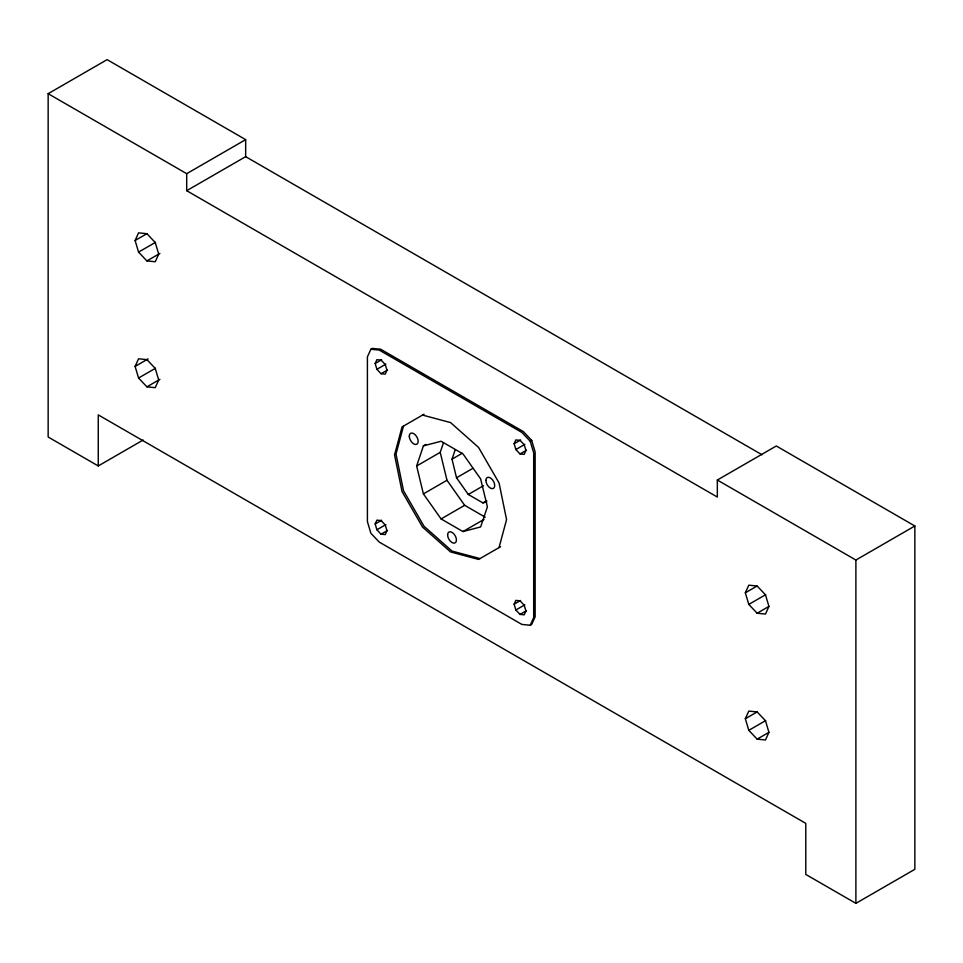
<?xml version="1.0" encoding="UTF-8"?>
<svg xmlns="http://www.w3.org/2000/svg" width="963" height="963" viewBox="0 0 963 963"><rect width="100%" height="100%" fill="white"/><g stroke="black" fill="none" stroke-linecap="round" stroke-linejoin="round"><path stroke-width="1.44" d="M403.521 426.055L396.01 454.067L403.521 490.733L424.009 526.243L452.02 551.077L480.031 558.576M499.051 547.586L506.562 519.587L499.051 482.932L478.539 447.398L450.552 422.576L422.552 415.077M423.407 445.869L441.09 441.247L462.95 453.862L480.633 478.912L487.398 506.827L480.633 526.942L462.95 531.564L441.09 518.937L423.407 493.899L416.642 465.984L423.407 445.869L425.887 444.437M485.256 517.203L464.66 505.31L446.988 480.272L440.223 452.357L443.389 442.98M486.821 501.867L482.896 502.891L468.307 494.476L456.522 477.78L452.02 459.17L455.174 449.781M135.109 240.497L138.564 232.865L146.906 233.696L155.248 242.507L158.702 254.112L155.248 261.743L146.906 260.913L138.564 252.113L135.109 240.497L146.821 233.744M135.109 366.409L138.564 358.79L146.906 359.608L155.248 368.42L158.702 380.024L155.248 387.656L146.906 386.837L138.564 378.026L135.109 366.409L148.121 358.898M745.338 592.811L748.793 585.179L757.135 586.01L765.477 594.809L768.931 606.425L765.477 614.057L757.135 613.226L748.793 604.415L745.338 592.811L757.05 586.046M745.338 718.723L748.793 711.091L757.135 711.922L765.477 720.733L768.931 732.337L765.477 739.969L757.135 739.139L748.793 730.339L745.338 718.723L757.05 711.97M370.875 349.244L367.409 356.876L367.409 521.633L370.875 533.249L379.205 542.061L521.886 624.433L530.228 625.252L531.696 624.409L535.151 616.777L535.151 452.02L531.696 440.404L523.366 431.593L380.674 349.22L372.344 348.389L370.875 349.244L379.205 350.075L521.886 432.447L530.228 441.247L533.683 452.875L533.683 617.62L530.228 625.252M375.173 363.496L376.894 359.681L381.059 360.09L385.236 364.496L386.957 370.31L385.236 374.126L381.059 373.716L376.894 369.311L375.173 363.496L381.601 359.789M375.173 523.968L376.894 520.152L381.059 520.562L385.236 524.967L386.957 530.769L385.236 534.585L381.059 534.176L376.894 529.782L375.173 523.968L381.601 520.249M514.134 443.726L515.855 439.91L520.032 440.332L524.197 444.725L525.93 450.54L524.197 454.355L520.032 453.946L515.855 449.54L514.134 443.726L520.562 440.019M514.134 604.198L515.855 600.382L520.032 600.792L524.197 605.197L525.93 610.999L524.197 614.827L520.032 614.406L515.855 610.012L514.134 604.198L520.562 600.491M143.126 440.043L98.262 465.948L48.15 437.009L48.15 93.688L107.11 59.646L245.661 139.635L245.661 156.656L761.986 454.753M48.15 93.688L186.702 173.677L245.661 139.635M186.702 173.677L186.702 190.698L245.661 156.656M138.564 252.113L155.476 242.351M146.906 260.913L159.918 253.413M138.564 378.026L155.476 368.263M146.906 386.837L159.918 379.326M376.894 369.311L385.898 364.11M381.059 373.716L387.487 369.997M424.009 414.222L402.04 426.922L394.541 454.909L402.04 491.575L422.552 527.098L450.552 551.931L478.539 559.431L500.531 546.743M416.642 465.984L440.223 452.357M452.02 459.17L462.132 453.332M423.407 493.899L446.988 480.272M456.522 477.78L472.953 468.295M376.894 529.782L385.898 524.582M515.855 449.54L524.859 444.352M530.228 441.247L531.696 440.404M381.059 534.176L387.487 530.469M520.032 453.946L526.46 450.227M468.307 494.476L483.474 485.713M441.09 518.937L464.66 505.31M482.896 502.891L486.688 500.7M462.95 531.564L484.064 519.382M186.702 190.698L717.339 497.052L717.339 480.031L776.298 445.989L914.85 525.991L914.85 869.312L855.89 903.354L805.778 874.428L805.778 823.365L98.262 414.884L98.262 465.948M515.855 610.012L524.859 604.812M520.032 614.406L526.46 610.698M748.793 604.415L765.705 594.665M757.135 613.226L768.835 606.473M717.339 480.031L855.89 560.033L914.85 525.991M748.793 730.339L765.705 720.577M757.135 739.139L768.835 732.386M855.89 560.033L855.89 903.354M447.59 534.898A6.26 3.611 60 0 0 454.223 543.156A6.26 3.611 60 0 0 454.235 534.309A6.26 3.611 60 0 0 447.59 534.898M409.299 436.203A6.26 3.611 60 0 0 413.729 443.871A6.26 3.611 60 0 0 418.147 441.307A6.26 3.611 60 0 0 413.729 433.639A6.26 3.611 60 0 0 409.299 436.203M485.882 480.417A6.26 3.611 60 0 0 492.526 488.674A6.26 3.611 60 0 0 492.526 479.827A6.26 3.611 60 0 0 485.882 480.417"/></g></svg>
